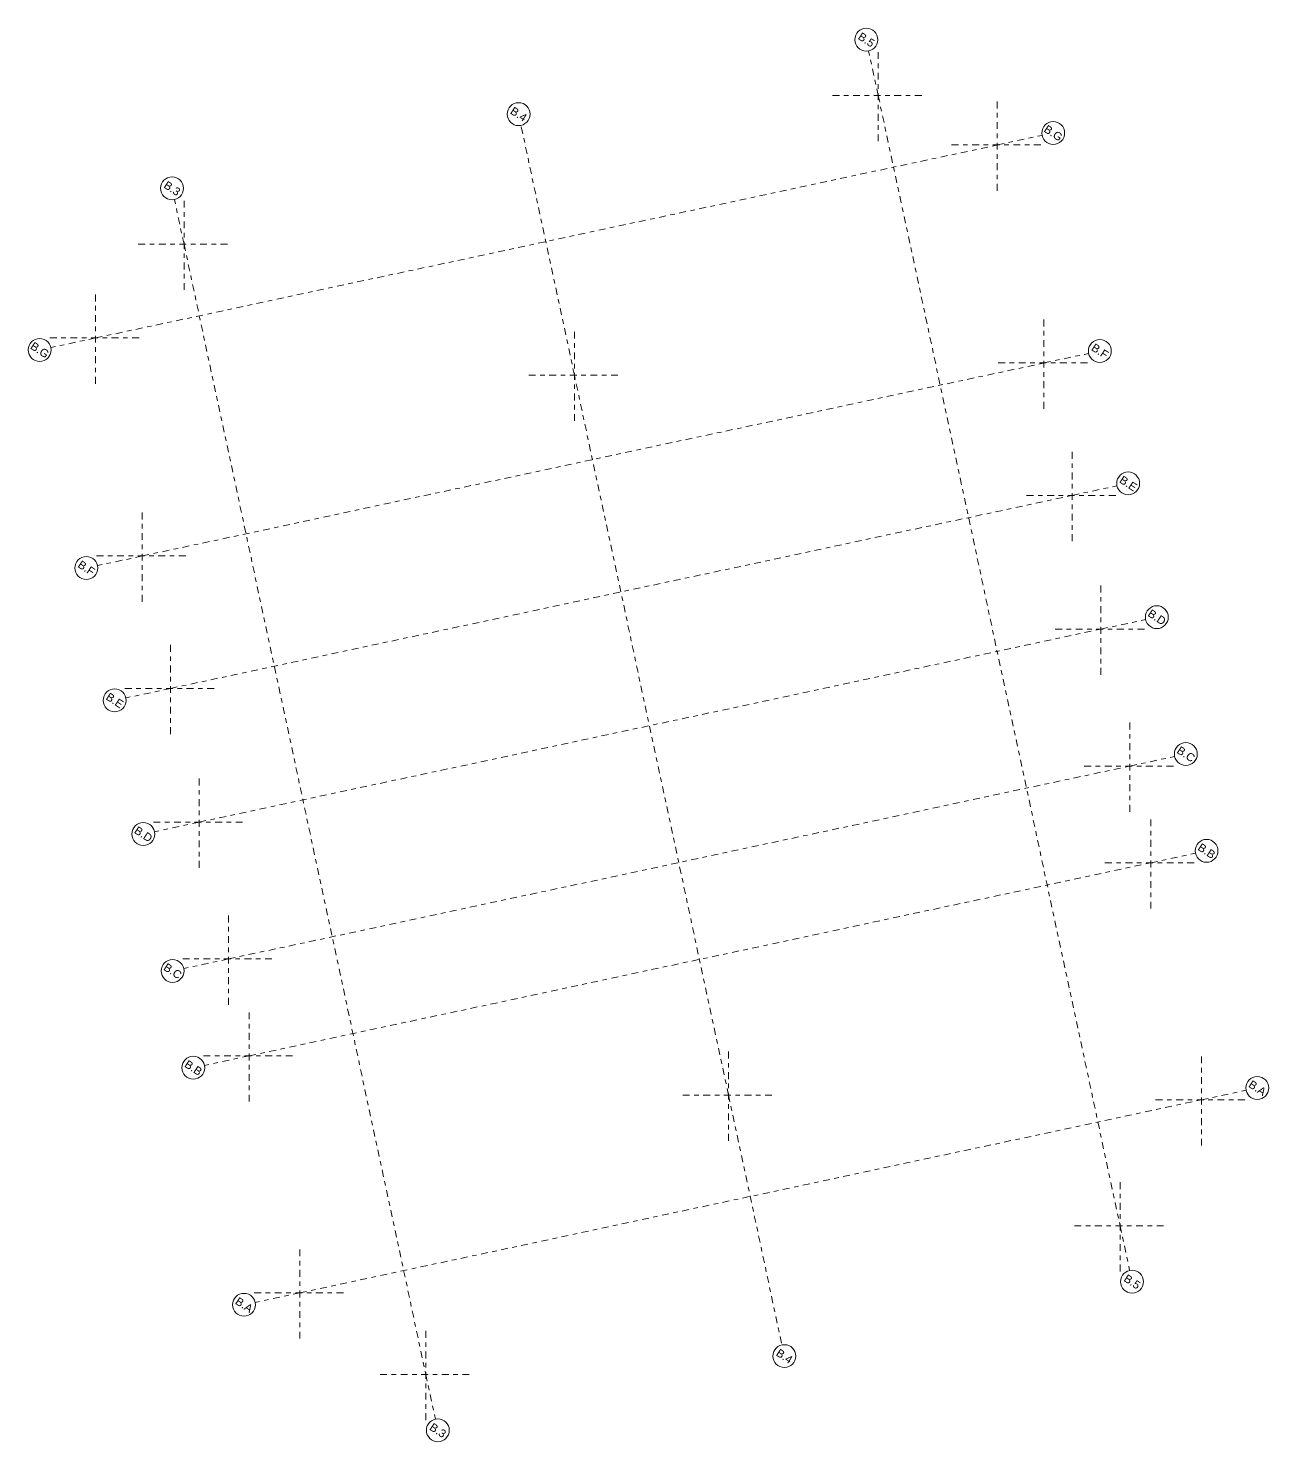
# Model space of a CAD drawing. Header units: metres. Extents: x 2696276 to 2696381, y 1245119 to 1245220.
# Drawn here: x 2696327.28 to 2696354.4, y 1245166.68 to 1245197.58 of the extents above; entities that cross this region are included whole.
import ezdxf

# ---------------------------------------------------------------- set-up
doc = ezdxf.new("R2010")
doc.units = ezdxf.units.M
doc.header["$PDMODE"] = 2
doc.header["$PDSIZE"] = -2
doc.linetypes.add('000_hbf_Strichpunkt 3_1_1mm Achsen', pattern=[0.25, 0.15, -0.05, 0, -0.05])
doc.linetypes.add('93', pattern=[1000001.0, 1000000.0, -1])
doc.layers.add('0793BELU0000', color=190, linetype='93', lineweight=35)
doc.layers.add('1_M01_Achsen.V', color=7, linetype='Continuous')
doc.layers.get('0793BELU0000').off()
doc.styles.add('ERSTELLTER_STIL_2', font='arial.ttf')

# ---------------------------------------------------------------- blocks, each defined once
blk = doc.blocks.new('A$C4181af03')
at = {"layer": '1_M01_Achsen.V', "color": 7, "linetype": '000_hbf_Strichpunkt 3_1_1mm Achsen', "lineweight": 13}
for p, q in [((31.754, 48.591), (32.457, 49.302)), ((31.754, 48.591), (32.457, 49.302)), ((17.565, 34.263), (31.754, 48.591)), ((17.565, 34.263), (31.754, 48.591)), ((28.984, 48.069), (28.273, 48.772)), ((28.984, 48.069), (28.273, 48.772)), ((31.754, 48.591), (31.754, 48.591)), ((31.754, 48.591), (31.754, 48.591)), ((28.984, 48.069), (46.94, 30.288)), ((28.984, 48.069), (46.94, 30.288)), ((35.217, 45.161), (35.921, 45.871)), ((35.217, 45.161), (35.921, 45.871)), ((21.029, 30.833), (35.217, 45.161)), ((21.029, 30.833), (35.217, 45.161)), ((37.321, 43.078), (38.024, 43.789)), ((37.321, 43.078), (38.024, 43.789)), ((23.132, 28.75), (37.321, 43.078)), ((23.132, 28.75), (37.321, 43.078)), ((41.616, 38.817), (42.319, 39.527)), ((41.616, 38.817), (42.319, 39.527)), ((27.431, 24.493), (41.616, 38.817)), ((27.431, 24.493), (41.616, 38.817)), ((18.06, 37.037), (17.35, 37.741)), ((18.06, 37.037), (17.35, 37.741)), ((43.154, 37.294), (43.858, 38.004)), ((43.154, 37.294), (43.858, 38.004)), ((28.969, 22.969), (43.154, 37.294)), ((28.969, 22.969), (43.154, 37.294)), ((18.06, 37.037), (36.016, 19.256)), ((18.06, 37.037), (36.016, 19.256)), ((17.565, 34.263), (16.861, 33.552)), ((17.565, 34.263), (16.861, 33.552)), ((17.565, 34.263), (17.565, 34.263)), ((17.565, 34.263), (17.565, 34.263)), ((46.92, 33.564), (47.623, 34.275)), ((32.735, 19.24), (46.92, 33.564)), ((21.029, 30.833), (20.325, 30.122)), ((21.029, 30.833), (20.325, 30.122)), ((46.94, 30.288), (47.65, 29.584)), ((46.94, 30.288), (47.65, 29.584)), ((23.132, 28.75), (22.428, 28.039)), ((23.132, 28.75), (22.428, 28.039)), ((27.431, 24.493), (26.727, 23.782)), ((27.431, 24.493), (26.727, 23.782)), ((28.969, 22.969), (28.265, 22.259)), ((28.969, 22.969), (28.265, 22.259)), ((32.735, 19.24), (32.031, 18.53)), ((36.016, 19.256), (36.727, 18.553)), ((36.016, 19.256), (36.727, 18.553))]:
    blk.add_line(p, q, dxfattribs=at)
at = {"layer": '1_M01_Achsen.V', "color": 62, "linetype": '000_hbf_Strichpunkt 3_1_1mm Achsen', "lineweight": 13, "true_color": 0x8cbb26}
for p, q in [((26.772, 39.315), (22.802, 43.247)), ((26.772, 39.315), (22.802, 43.247)), ((39.445, 40.974), (40.149, 41.685)), ((39.445, 40.974), (40.149, 41.685)), ((25.256, 26.646), (39.445, 40.974)), ((25.256, 26.646), (39.445, 40.974)), ((38.209, 27.99), (26.772, 39.315)), ((38.209, 27.99), (26.772, 39.315)), ((38.209, 27.99), (42.179, 24.059)), ((38.209, 27.99), (42.179, 24.059)), ((25.256, 26.646), (24.553, 25.935)), ((25.256, 26.646), (24.553, 25.935))]:
    blk.add_line(p, q, dxfattribs=at)
at = {"layer": '1_M01_Achsen.V', "color": 7, "linetype": 'Continuous', "lineweight": 13}
for centre in [(32.633, 49.479), (32.633, 49.479), (28.096, 48.948), (28.096, 48.948), (36.097, 46.049), (36.097, 46.049), (38.2, 43.966), (38.2, 43.966), (42.495, 39.705), (42.495, 39.705), (44.033, 38.182), (44.033, 38.182), (17.172, 37.917), (17.172, 37.917), (47.799, 34.452), (16.685, 33.375), (16.685, 33.375), (20.149, 29.944), (20.149, 29.944), (47.828, 29.408), (47.828, 29.408), (22.252, 27.861), (22.252, 27.861), (26.551, 23.605), (26.551, 23.605), (28.089, 22.081), (28.089, 22.081), (31.855, 18.352), (36.904, 18.377), (36.904, 18.377)]:
    blk.add_circle(centre, 0.25, dxfattribs=at)
at = {"layer": '1_M01_Achsen.V', "color": 62, "linetype": 'Continuous', "lineweight": 13, "true_color": 0x8cbb26}
for centre in [(22.625, 43.423), (22.625, 43.423), (40.325, 41.862), (40.325, 41.862), (24.377, 25.758), (24.377, 25.758), (42.357, 23.883), (42.357, 23.883)]:
    blk.add_circle(centre, 0.25, dxfattribs=at)
at = {"layer": '1_M01_Achsen.V', "color": 7, "linetype": '000_hbf_Strichpunkt 3_1_1mm Achsen', "lineweight": 13}
for p in [(31.754, 48.591), (31.754, 48.591), (28.984, 48.069), (28.984, 48.069), (28.984, 48.069), (28.984, 48.069), (35.217, 45.161), (35.217, 45.161), (35.217, 45.161), (35.217, 45.161), (37.321, 43.078), (37.321, 43.078), (37.321, 43.078), (37.321, 43.078), (41.616, 38.817), (41.616, 38.817), (41.616, 38.817), (41.616, 38.817), (43.154, 37.294), (43.154, 37.294), (43.154, 37.294), (43.154, 37.294), (18.06, 37.037), (18.06, 37.037), (18.06, 37.037), (18.06, 37.037), (17.565, 34.263), (17.565, 34.263), (46.92, 33.564), (46.92, 33.564), (21.029, 30.833), (21.029, 30.833), (21.029, 30.833), (21.029, 30.833), (46.94, 30.288), (46.94, 30.288), (46.94, 30.288), (46.94, 30.288), (23.132, 28.75), (23.132, 28.75), (23.132, 28.75), (23.132, 28.75), (27.431, 24.493), (27.431, 24.493), (27.431, 24.493), (27.431, 24.493), (28.969, 22.969), (28.969, 22.969), (28.969, 22.969), (28.969, 22.969), (32.735, 19.24), (32.735, 19.24), (36.016, 19.256), (36.016, 19.256), (36.016, 19.256), (36.016, 19.256)]:
    blk.add_point(p, dxfattribs=at)
at = {"layer": '1_M01_Achsen.V', "color": 62, "linetype": '000_hbf_Strichpunkt 3_1_1mm Achsen', "lineweight": 13, "true_color": 0x8cbb26}
for p in [(39.445, 40.974), (39.445, 40.974), (39.445, 40.974), (39.445, 40.974), (26.772, 39.315), (26.772, 39.315), (26.772, 39.315), (26.772, 39.315), (38.209, 27.99), (38.209, 27.99), (38.209, 27.99), (38.209, 27.99), (25.256, 26.646), (25.256, 26.646), (25.256, 26.646), (25.256, 26.646)]:
    blk.add_point(p, dxfattribs=at)
at = {"layer": '1_M01_Achsen.V', "color": 7, "lineweight": 13, "char_height": 0.175, "attachment_point": 1, "style": 'ERSTELLTER_STIL_2'}
for s, insert in [('\\A1;{\\pql;\\pt0;\\fArial|b0|i0|c0|p0;\\W1.000000;B.G}', (32.426, 49.567)), ('\\A1;{\\pql;\\pt0;\\fArial|b0|i0|c0|p0;\\W1.000000;B.G}', (32.426, 49.567)), ('\\A1;{\\pql;\\pt0;\\fArial|b0|i0|c0|p0;\\W1.000000;B.5}', (27.916, 49.036)), ('\\A1;{\\pql;\\pt0;\\fArial|b0|i0|c0|p0;\\W1.000000;B.5}', (27.916, 49.036)), ('\\A1;{\\pql;\\pt0;\\fArial|b0|i0|c0|p0;\\W1.000000;B.F}', (35.91, 46.137)), ('\\A1;{\\pql;\\pt0;\\fArial|b0|i0|c0|p0;\\W1.000000;B.F}', (35.91, 46.137)), ('\\A1;{\\pql;\\pt0;\\fArial|b0|i0|c0|p0;\\W1.000000;B.E}', (38.007, 44.054)), ('\\A1;{\\pql;\\pt0;\\fArial|b0|i0|c0|p0;\\W1.000000;B.E}', (38.007, 44.054)), ('\\A1;{\\pql;\\pt0;\\fArial|b0|i0|c0|p0;\\W1.000000;B.4}', (22.444, 43.51)), ('\\A1;{\\pql;\\pt0;\\fArial|b0|i0|c0|p0;\\W1.000000;B.4}', (22.444, 43.51)), ('\\A1;{\\pql;\\pt0;\\fArial|b0|i0|c0|p0;\\W1.000000;B.D}', (40.125, 41.95)), ('\\A1;{\\pql;\\pt0;\\fArial|b0|i0|c0|p0;\\W1.000000;B.D}', (40.125, 41.95)), ('\\A1;{\\pql;\\pt0;\\fArial|b0|i0|c0|p0;\\W1.000000;B.C}', (42.295, 39.793)), ('\\A1;{\\pql;\\pt0;\\fArial|b0|i0|c0|p0;\\W1.000000;B.C}', (42.295, 39.793)), ('\\A1;{\\pql;\\pt0;\\fArial|b0|i0|c0|p0;\\W1.000000;B.B}', (43.84, 38.269)), ('\\A1;{\\pql;\\pt0;\\fArial|b0|i0|c0|p0;\\W1.000000;B.B}', (43.84, 38.269)), ('\\A1;{\\pql;\\pt0;\\fArial|b0|i0|c0|p0;\\W1.000000;B.3}', (16.992, 38.004)), ('\\A1;{\\pql;\\pt0;\\fArial|b0|i0|c0|p0;\\W1.000000;B.3}', (16.992, 38.004)), ('\\A1;{\\pql;\\pt0;\\fArial|b0|i0|c0|p0;\\W1.000000;B.A}', (47.606, 34.54)), ('\\A1;{\\pql;\\pt0;\\fArial|b0|i0|c0|p0;\\W1.000000;B.G}', (16.478, 33.462)), ('\\A1;{\\pql;\\pt0;\\fArial|b0|i0|c0|p0;\\W1.000000;B.G}', (16.478, 33.462)), ('\\A1;{\\pql;\\pt0;\\fArial|b0|i0|c0|p0;\\W1.000000;B.F}', (19.962, 30.032)), ('\\A1;{\\pql;\\pt0;\\fArial|b0|i0|c0|p0;\\W1.000000;B.F}', (19.962, 30.032)), ('\\A1;{\\pql;\\pt0;\\fArial|b0|i0|c0|p0;\\W1.000000;B.5}', (47.648, 29.496)), ('\\A1;{\\pql;\\pt0;\\fArial|b0|i0|c0|p0;\\W1.000000;B.5}', (47.648, 29.496)), ('\\A1;{\\pql;\\pt0;\\fArial|b0|i0|c0|p0;\\W1.000000;B.E}', (22.059, 27.949)), ('\\A1;{\\pql;\\pt0;\\fArial|b0|i0|c0|p0;\\W1.000000;B.E}', (22.059, 27.949)), ('\\A1;{\\pql;\\pt0;\\fArial|b0|i0|c0|p0;\\W1.000000;B.D}', (24.177, 25.845)), ('\\A1;{\\pql;\\pt0;\\fArial|b0|i0|c0|p0;\\W1.000000;B.D}', (24.177, 25.845)), ('\\A1;{\\pql;\\pt0;\\fArial|b0|i0|c0|p0;\\W1.000000;B.4}', (42.176, 23.97)), ('\\A1;{\\pql;\\pt0;\\fArial|b0|i0|c0|p0;\\W1.000000;B.4}', (42.176, 23.97)), ('\\A1;{\\pql;\\pt0;\\fArial|b0|i0|c0|p0;\\W1.000000;B.C}', (26.351, 23.692)), ('\\A1;{\\pql;\\pt0;\\fArial|b0|i0|c0|p0;\\W1.000000;B.C}', (26.351, 23.692)), ('\\A1;{\\pql;\\pt0;\\fArial|b0|i0|c0|p0;\\W1.000000;B.B}', (27.896, 22.169)), ('\\A1;{\\pql;\\pt0;\\fArial|b0|i0|c0|p0;\\W1.000000;B.B}', (27.896, 22.169)), ('\\A1;{\\pql;\\pt0;\\fArial|b0|i0|c0|p0;\\W1.000000;B.A}', (31.662, 18.439)), ('\\A1;{\\pql;\\pt0;\\fArial|b0|i0|c0|p0;\\W1.000000;B.3}', (36.724, 18.464)), ('\\A1;{\\pql;\\pt0;\\fArial|b0|i0|c0|p0;\\W1.000000;B.3}', (36.724, 18.464))]:
    blk.add_mtext(s, dxfattribs=dict(at, insert=insert))
blk = doc.blocks.new('A$C3776b7cd')
blk.add_blockref('A$C4181af03', (0, 0))

msp = doc.modelspace()

# ---------------------------------------------------------------- block references
at = {"layer": '0793BELU0000', "rotation": 326.8000006043338}
msp.add_blockref('A$C3776b7cd', (2696295.289, 1245171.757), dxfattribs=at)

doc.saveas('drawing.dxf')
